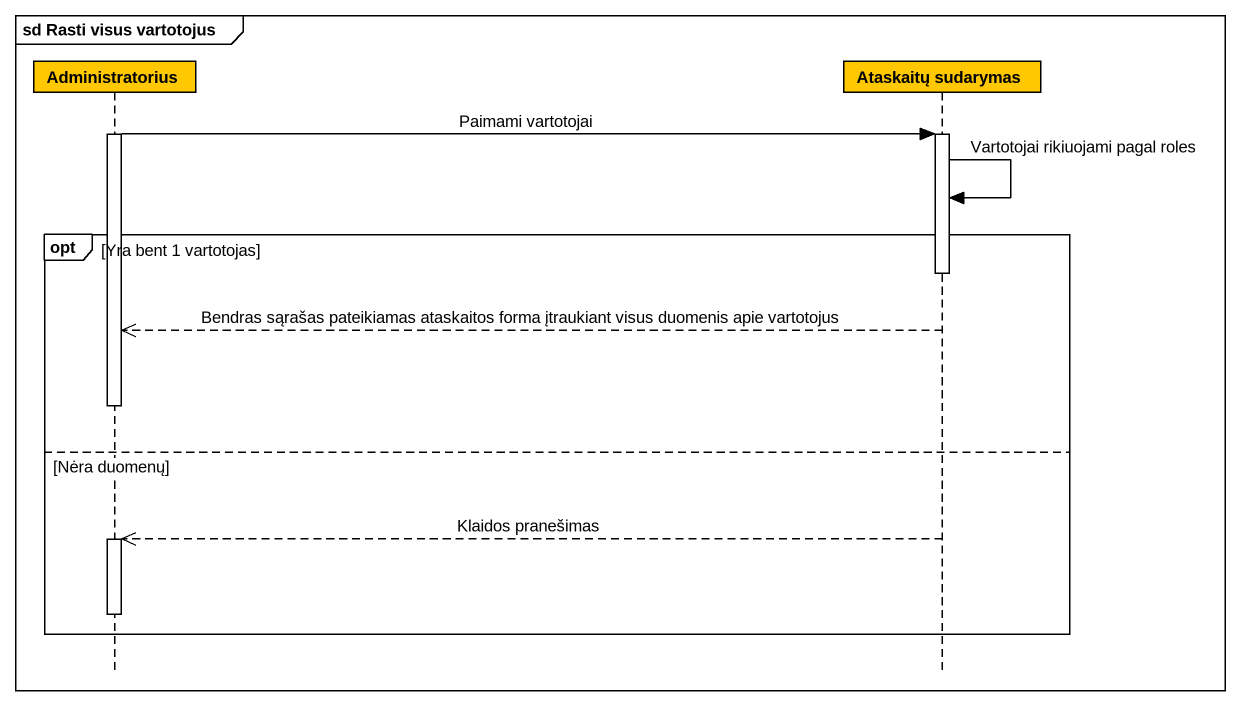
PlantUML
@startuml
mainframe sd Rasti visus vartotojus
hide footbox
participant Administratorius #FFC800
participant "Ataskaitų sudarymas" as Ataskaitų_sudarymas #FFC800

activate Administratorius
Administratorius -> Ataskaitų_sudarymas : Paimami vartotojai
activate Ataskaitų_sudarymas
Ataskaitų_sudarymas -> Ataskaitų_sudarymas : Vartotojai rikiuojami pagal roles
opt Yra bent 1 vartotojas
  deactivate Ataskaitų_sudarymas
  Ataskaitų_sudarymas -->> Administratorius : Bendras sąrašas pateikiamas ataskaitos forma įtraukiant visus duomenis apie vartotojus
  deactivate Administratorius
else Nėra duomenų
  Ataskaitų_sudarymas -->> Administratorius : Klaidos pranešimas
  activate Administratorius
  deactivate Administratorius
end
@enduml
